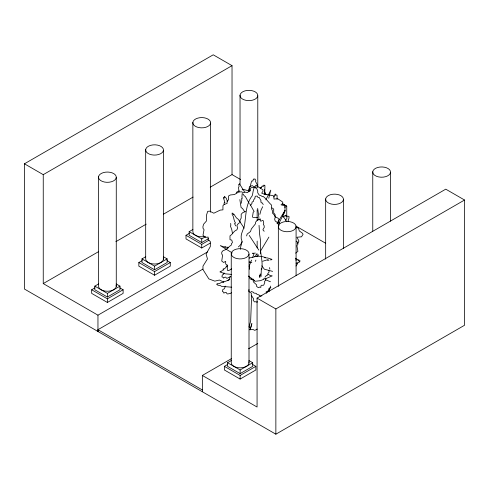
<?xml version="1.0" encoding="UTF-8"?>
<svg xmlns="http://www.w3.org/2000/svg" width="489" height="489" viewBox="0 0 489 489"><rect width="100%" height="100%" fill="white"/><g stroke="black" fill="none" stroke-linecap="round" stroke-linejoin="round"><path stroke-width="0.73" d="M239.054 191.816L238.491 187.44L239.054 186.59L238.773 184.414L239.145 184.542L239.421 183.662L242.171 188.1L242.752 189.879L243.828 190.276L244.372 192.006M251.646 295.283L250.661 320.912L249.042 326.988L250.6 328.046L249.922 329.788L252.886 329.403L254.775 330.368L257.251 329.097M270.405 286.065L270.325 287.624L268.932 288.382L268.993 290.026L268.369 290.759M268.699 270.295L269.188 271.908L267.862 273.455L267.703 275.173L266.56 275.331L264.977 277.202M248.956 289.555L248.803 291.45L251.352 293.198L251.248 295.173L253.626 298.889L253.131 300.197L254.537 301.915L256.102 301.707L256.994 302.306L257.44 301.676M230.674 223.4L230.839 225.258L230.447 226.052L231.792 229.683L232.464 233.43M264.335 191.975L264.427 189.322M252.434 217.244L253.21 212.183L254.133 211.492L249.91 204.054M248.4 190.698L248.736 188.974L249.408 188.888L249.885 189.915M251.34 326.169L251.859 323.553L249.922 329.788L251.108 326.774M249.965 187.22L251.511 181.388L251.884 180.899L252.844 181.089L253.418 178.998L253.974 179.396L254.842 178.846L255.796 180.233L255.625 181.639L257.306 184.799L257.379 186.12M267.318 291.12L266.725 292.685M259.867 214.402L260.985 210.233L262.685 206.743M264.28 194.182L264.775 192.336L264.934 185.612L264.231 185.637L263.999 184.976L263.473 186.254L263.045 186.553L262.495 185.869L262.122 186.101L261.04 187.88M246.609 235.942L247.177 234.066L250.533 231.517L251.377 228.901L255.515 223.754L255.649 222.055L257.862 219.653L258.815 219.384L259.311 219.793L260.478 218.919L260.282 220.753L260.875 221.236L262.734 220.374L263.271 220.753L263.736 223.357L263.339 224.598L264.066 225.423L264.304 227.244L262.941 229.592L263.418 230.716L264.28 231.181M249.298 269.25L249.616 268.198L249.17 266.144L251.56 260.069M265.955 278.767L265.429 280.441L264.573 281.426L264.775 282.367L263.895 284.806L263.308 285.332L261.603 285.24L260.943 285.876L260.839 287.41L259.824 287.061L258.369 287.697L256.56 286.389L256.694 284.953L253.418 281.927L253.002 279.94L250.087 278.907L249.738 276.988L248.693 275.992M224.084 272.929L223.675 274.201L222.275 275.05L221.933 276.921L223.228 277.336L223.4 278.137L224.873 277.202L225.784 277.177L226.517 278.198L227.287 278.198L230.759 276.401M248.608 191.052L249.977 189.915M273.761 197.055L275.179 194.029L275.625 194.335L275.539 195.502L276.371 194.848L277.055 195.313L277.092 199.329M268.742 198.277L270.79 190.117L265.888 199.83M225.38 286.126L224.365 288.791L222.874 289.451L222.391 291.468L223.693 292.19L223.809 293.119L225.386 292.373L226.321 292.526L227.006 293.81L227.801 293.962L230.643 293.308L231.486 292.66M252.624 257.367L253.95 253.993L252.837 253.07M236.401 192.874L236.725 192.055L239.139 190.893M230.435 276.254L229.133 279.482L227.379 280.759M279.335 222.905L279.543 222.471L279.023 223.143L284.775 211.719L283.803 212.911L285.032 210.417L277.006 223.461M255.282 261.407L255.924 260.069M257.526 256.731L258.485 254.732M268.901 237.104L260.325 251.389M297.483 243.473L298.956 241.046L296.927 237.251L301.53 236.798L303.088 234.225L302.098 232.935L299.317 230.961L298.492 228.216L296.163 227.171M266.419 293.253L266.823 292.624L266.004 292.067L268.192 291.255L268.302 290.619L269.36 290.014L268.938 289.433L269.855 288.987L269.561 288.418L270.857 287.758L270.643 287.343M242.446 241.627L239.934 245.484L238.387 246.89M295.998 266.016L297.214 264.219L297.214 262.856M250.557 205.398L252.018 203.326L252 202.134L253.559 201.272L253.577 200.038L255.111 197.935L254.873 197.079L255.765 196.138L257.214 196.113L257.899 197.373L259.256 197.452L261.114 200.955L260.729 201.981L261.847 202.99L262.52 202.996L262.807 204.023L263.406 204.347M256.927 253.748L255.6 255.374L256.383 256.676M226.089 266.554L227.697 265.117M241.193 203.326L241.896 199.909L241.462 198.613L242.33 198.308L241.908 196.975L242.177 193.638L243.265 194.194L244.225 195.82L245.282 196.45L249.207 203.467M239.469 222.733L237.752 224.17L236.89 225.686L237.623 227.898L236.89 229.854C233.718 230.863 232.74 234.298 229.989 235.869L229.989 239.683L231.78 240.117L232.446 242.501L231.346 243.852L231.346 245.044C228.485 246.768 226.707 249.928 223.125 250.557L221.749 252.153L221.749 253.98L222.574 255.24L221.749 261.071L223.601 262.459L225.68 261.389L225.68 264.011L227.318 265.24L227.318 270.246L228.54 270.686L231.694 268.834M260.13 188.186L261.144 187.342L261.468 187.538M285.344 220.27L286.78 218.754L287 216.272L286.395 215.869L285.576 216.144L285.729 215.435L285.332 215.172L283.816 216.816L283.186 216.859M295.613 253.155L297.917 251.34L296.89 245.698L297.917 244.249L297.917 242.422L296.2 241.144M268.1 259.58L262.697 261.26M202.354 391.756L202.354 375.448L257.067 407.037L257.067 298.101L445.754 189.164L464.55 200.019L464.55 325.258L275.863 434.195L24.45 289.042L24.45 163.797L213.235 54.805L232.03 65.66L232.03 174.597L210.246 187.171M24.45 163.797L43.246 174.652L232.03 65.66M43.246 174.652L43.246 283.589L98.692 251.578M115.856 241.67L146.223 224.139M163.381 214.231L193.088 197.079M116.199 283.95L119.97 286.126L119.97 289.757L107.391 297.019L94.811 289.757L94.811 286.126L98.589 283.95M163.369 256.713L167.14 258.895L167.14 262.526L154.561 269.787L141.987 262.526L141.987 258.895L145.759 256.713M208.65 238.559L201.737 242.55L189.157 235.288L189.157 231.658L192.929 229.482M119.842 287.868L123.118 289.757L123.118 293.388L107.391 302.465L91.669 293.388L91.669 289.757L94.945 287.868M167.012 260.631L170.288 262.526L170.288 266.157L154.561 275.234L138.839 266.157L138.839 262.526L142.116 260.631M210.252 243.082L201.737 248.002L186.009 238.919L186.009 235.288L189.286 233.4M94.811 286.126L107.391 293.388L119.97 286.126M141.987 258.895L154.561 266.157L167.14 258.895M189.157 231.658L201.737 238.919L205.508 236.743M91.669 289.757L107.391 298.834L123.118 289.757M138.839 262.526L154.561 271.603L170.288 262.526M186.009 235.288L201.737 244.366L208.944 240.209M43.246 283.589L97.959 315.179L207.495 251.939M284.696 207.367L286.743 206.187L286.743 216.352M202.886 269.121L97.959 329.702L202.354 389.977M257.067 298.101L275.863 308.95L464.55 200.019M202.354 375.448L231.383 358.694M248.54 348.785L257.776 343.455M248.932 360.546L252.703 362.722L252.703 366.353L240.13 373.614L227.55 366.353L227.55 362.722L231.321 360.546M252.575 364.464L255.851 366.353L255.851 369.984L240.13 379.061L224.402 369.984L224.402 366.353L227.678 364.464M227.55 362.722L240.13 369.984L252.703 362.722M224.402 366.353L240.13 375.43L255.851 366.353M245.582 211.236L242.575 212.782L241.187 214.304L241.187 218.088L240.038 220.111L240.038 222.257M242.165 189.439L242.764 189.157L248.369 190.826L250.117 190.679L249.298 188.381L249.298 186.951L252.177 185.569L256.933 188.876L257.727 191.034L257.727 192.819L259.231 195.105L260.619 195.417L262.391 196.651L263.216 196.425C266.364 198.956 268.553 202.422 271.554 205.117L271.554 208.907L272.532 211.022L272.532 213.167C274.06 214.592 276.297 216.859 274.598 219.005L275.221 221.022L276.988 222.244L279.06 225.563M261.945 295.827L260.771 296.096L259.274 295.656L259.359 295.124L256.646 294.091L256.273 293.369L253.877 293.058L253.565 292.361L250.961 291.328M227.122 266.12L224.61 268.718L223.161 268.895L223.828 269.934L222.361 270.136L221.511 271.358L220.221 271.352L220.062 272.018L225.441 273.858L231.676 274.402M229.793 279.629L225.435 281.34L223.442 281.419L223.277 282.471L221.242 282.575L219.005 283.706L217.385 283.626L216.548 284.256L217.727 284.806L217.678 285.173L220.313 285.509L221.541 286.358L231.731 287.208M267.605 260.454L269.023 260.105M295.405 259.946L298.657 259.842L298.975 260.05L298.223 260.845L300.179 260.93L299.433 261.444L299.531 262.037L297.477 263.033L296.041 263.149M227.342 265.613L227.703 265.564M252.434 253.412L255.374 253.07M270.338 259.879L271.56 259.775M253.186 217.471L257.709 217.397M249.262 262.495L249.622 262.532L249.194 261.902L251.835 262.489M287.569 216.144L288.999 216.37L288.999 218.192L288.143 220.27L288.486 221.682M228.033 247.734L224.885 246.664L225.313 247.348L220.294 245.612L232.275 252.947M271.994 259.353L267.691 257.978L264.567 257.727L265.24 257.446L261.994 256.536L258.424 256.199L254.341 256.474L254.757 256.701L252.043 257.605L249.323 257.85L249.347 258.168M272.611 271.377L264.286 269.182L261.859 265.784M249.659 276.976L248.742 276.505M265.472 279.757L270.466 281.762M223.907 282.122L219.365 280.05L214.824 281.138L208.821 278.883L202.972 269.531L202.972 266.12L207.464 258.95L206.107 254.029L210.313 246.566L210.313 241.56L208.149 239.702L208.149 237.086L205.411 237.354L202.972 235.258L204.054 229.738L202.972 228.167L202.972 226.34L203.675 224.121L206.413 221.028L206.413 215.429L207.697 211.346L209.702 211.15L213.834 213.21L220.221 210.117L222.941 209.848L222.941 205.68L224.072 204.488L227.092 203.455L227.092 201.309L228.601 199.726L228.601 195.942L230.441 194.952L234.408 194.561L238.589 192.061L241.474 191.78L242.752 192.452L245.49 192.183L247.63 192.623L248.125 191.926L249.946 191.156L249.946 189.371L251.175 187.648L258.516 186.92L262.966 189.873L262.966 191.303L261.694 193.155L264.396 194.249L273.051 195.631L273.968 196.236L273.968 199.084L277.709 198.717L282.367 201.81L282.868 202.807L282.11 204.341L280.992 204.824L284.305 205.643L284.989 206.994L284.989 211.181L282.703 215.741L286.902 221.78M267.96 290.973L269.292 291.682M250.337 277.624L251.829 278.437L251.493 278.913L253.436 279.231L253.137 279.732L254.732 280.552L254.176 280.9L255.172 281.261L260.399 280.674L263.919 279.231L263.657 278.822L266.419 278.382L272.214 275.882L269.995 275.386L268.119 274.213M232.03 174.597L240.6 179.542M264.989 193.626L266.963 194.769M282.129 203.522L286.743 206.187M282.275 203.681L286.676 206.224M295.924 226.089L325.662 243.253M257.593 186.132L256.022 185.19C252.88 188.094 253.351 192.153 252.19 195.796C245.441 204.329 246.169 216.028 244.317 226.162C243.174 230.209 240.576 234.048 241.205 238.559C243.186 242.257 240.313 245.753 240.301 249.421M295.313 258.186L297.214 259.451M271.963 207.88L273.699 209.078L273.699 212.868L275.124 214.622L275.124 216.768L277.978 218.149L279.048 219.469L278.137 221.847L279.048 223.638M258.828 250.081L249.256 235.423M244.891 212.012L242.501 208.461L241.095 207.556L239.848 199.616M244.225 228.198L238.284 219.316L236.419 217.868L234.005 214.28L233.565 213.968L233.65 214.463L232.153 212.984L232.134 214.371C234.194 216.933 233.473 220.435 235.515 223.051L234.537 223.632L235.71 225.894M227.495 247.092L227.905 248.253M227.397 201.291L226.273 198.259L224.359 196.272L224.225 198.179L223.681 197.489L223.473 197.868L224.916 202.678L224.39 202.58L224.06 203.173L224.225 204.5M265.105 192.287L265.35 194.726M269.518 267.593L269.849 269.158M259.048 225.35L259.549 233.748L260.649 241.517L260.362 245.307C260.032 253.498 263.271 261.542 261.664 269.72L261.334 268.131L261.071 276.566L260.209 273.822L259.812 277.422L259.421 275.24M260.527 252.513L260.655 253.461M257.66 208.406L258.864 217.11L258.864 220.136M390.515 172.415A8.894 5.135 0 0 1 376.701 176.358A8.894 5.135 0 0 1 377.704 167.476A8.894 5.135 0 0 1 390.515 172.415L390.515 221.169M372.765 171.749L372.765 231.169M343.419 199.61A8.894 5.135 0 0 1 329.604 203.546A8.894 5.135 0 0 1 330.601 194.671A8.894 5.135 0 0 1 343.419 199.61L343.419 248.363M325.668 198.944L325.668 259.127M296.089 226.933A8.894 5.135 0 0 1 282.275 230.875A8.894 5.135 0 0 1 283.272 221.994A8.894 5.135 0 0 1 296.089 226.933L296.089 275.686M278.333 226.266L278.333 286.45M275.863 308.95L275.863 434.195M257.782 95.82A8.894 5.135 0 0 1 243.968 99.762A8.894 5.135 0 0 1 244.965 90.881A8.894 5.135 0 0 1 257.782 95.82L257.782 187.238M257.159 209.836L257.159 220.496M257.159 241.053L257.159 247.905M257.159 253.999L257.159 255.521M249.005 254.115A8.894 5.135 0 0 1 235.191 258.058A8.894 5.135 0 0 1 236.187 249.182A8.894 5.135 0 0 1 249.005 254.115L249.005 363.052M240.13 369.984L240.13 373.614M240.13 375.43L240.13 379.061M240.032 95.153L240.032 184.286M231.248 253.455L231.248 362.392A8.894 5.135 0 0 0 240.716 367.844A8.894 5.135 0 0 0 248.852 361.719M210.612 123.051A8.894 5.135 0 0 1 196.798 126.993A8.894 5.135 0 0 1 197.794 118.118A8.894 5.135 0 0 1 210.612 123.051L210.612 212.183M201.737 238.919L201.737 242.55M201.737 244.366L201.737 248.002M192.862 122.391L192.862 231.328A8.894 5.135 0 0 0 204.964 236.444M163.442 150.288A8.894 5.135 0 0 1 149.628 154.224A8.894 5.135 0 0 1 150.624 145.349A8.894 5.135 0 0 1 163.442 150.288L163.442 259.225M154.561 266.157L154.561 269.787M154.561 271.603L154.561 275.234M145.685 149.622L145.685 258.559A8.894 5.135 0 0 0 155.154 264.017A8.894 5.135 0 0 0 163.283 257.886M116.266 177.519A8.894 5.135 0 0 1 102.458 181.462A8.894 5.135 0 0 1 103.454 172.586A8.894 5.135 0 0 1 116.266 177.519L116.266 286.462M107.391 293.388L107.391 297.019M107.391 298.834L107.391 302.465M98.515 176.859L98.515 285.796A8.894 5.135 0 0 0 107.977 291.248A8.894 5.135 0 0 0 116.113 285.124M97.989 329.684L97.959 331.481L97.959 315.179"/></g></svg>
